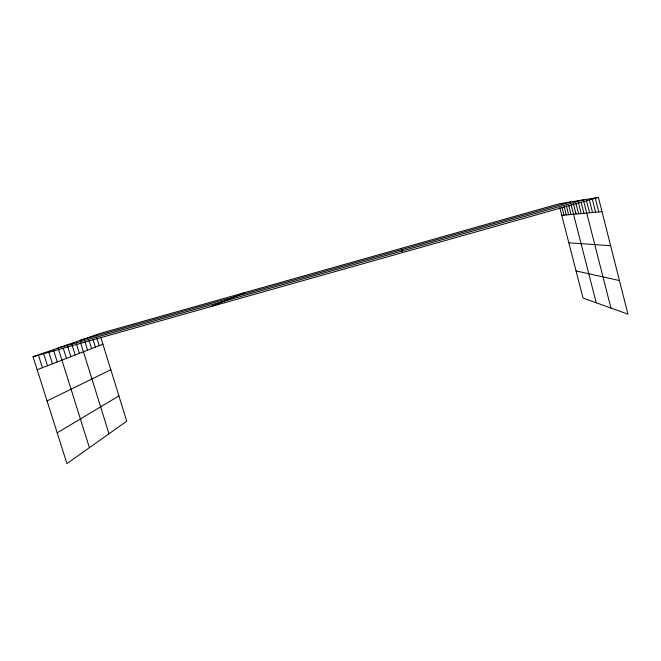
<?xml version="1.0" encoding="UTF-8"?>
<svg xmlns="http://www.w3.org/2000/svg" width="661" height="661" viewBox="0 0 661 661"><rect width="100%" height="100%" fill="white"/><g stroke="black" fill="none" stroke-linecap="round" stroke-linejoin="round"><path stroke-width="0.99" d="M57.177 432.831L118.914 395.931M47.063 400.921L110.825 369.763M210.652 306.679L245.239 292.451M37.173 369.747L102.926 344.224M100.827 337.449L126.73 421.197L66.935 463.601L33.05 356.725L99.629 333.574L558.793 203.902L598.395 197.399L627.95 314.149L583.035 298.053L559.776 207.719M79.923 340.423L570.402 202.002M583.366 199.87L58.11 348.017L89.409 447.662M33.05 356.725L598.395 197.399M561.743 215.354L601.997 211.627M568.807 242.802L610.624 245.702M576.045 270.919L619.448 280.561M401.235 248.396L402.648 252.568M48.509 351.355L52.442 363.814M43.51 353.09L47.501 365.74M38.355 354.883L42.411 367.714M63.282 348.256L66.464 358.378M53.673 350.603L57.243 361.955M80.51 342.315L108.999 433.765M76.387 343.778L79.378 353.362M71.545 343.34L75.189 354.99M67.182 344.86L70.884 356.659M96.795 337.812L99.224 345.662M93.176 339.853L95.44 347.132M88.971 340.341L91.549 348.636M84.939 341.787L87.558 350.19M575.863 203.125L578.59 213.792M573.343 203.505L576.037 214.032M571.129 204.827L596.222 302.779M568.667 205.191L571.054 214.495M566.337 205.769L568.634 214.718M564.007 206.116L566.27 214.932M561.99 207.414L563.973 215.147M592.107 198.432L595.602 212.222M589.348 199.895L592.553 212.503M586.191 199.407L589.595 212.776M583.605 200.812L610.929 308.051M581.135 202.316L583.936 213.305M577.954 200.754L581.226 213.553M595.197 197.928L598.75 211.933"/></g></svg>
